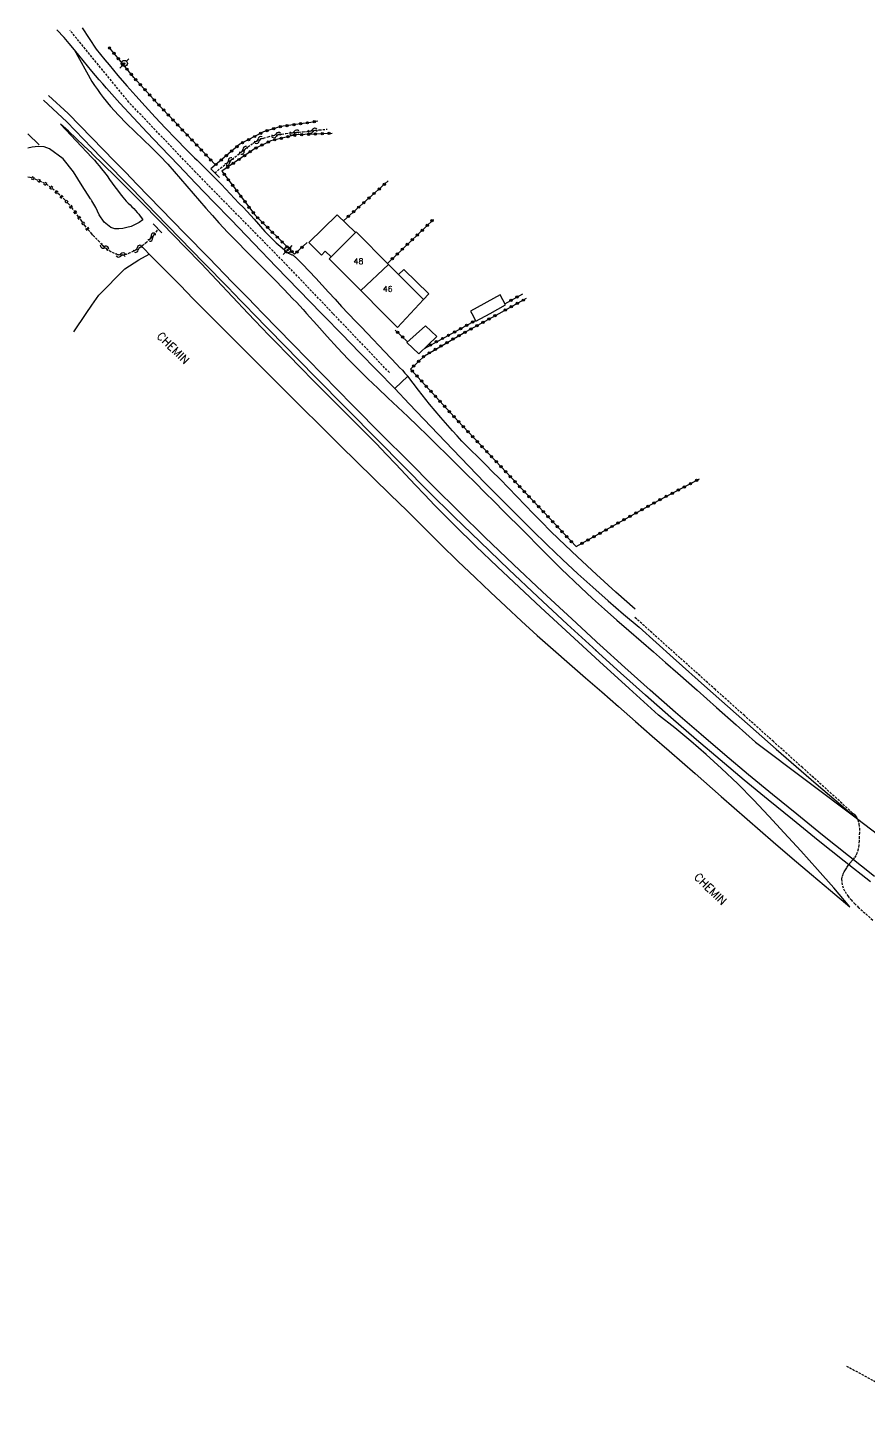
# Model space of a CAD drawing. Header units: millimetres. Extents: x 114000 to 115000, y 153000 to 153988.
# Drawn here: x 114000 to 114183.6, y 153429 to 153733.4 of the extents above; entities that cross this region are included whole.
import ezdxf
from ezdxf.enums import TextEntityAlignment as Align

# ---------------------------------------------------------------- set-up
doc = ezdxf.new("R2010")
doc.units = ezdxf.units.MM
doc.linetypes.add('DASHED', pattern=[0.75, 0.5, -0.25])
doc.layers.get('0').update_dxf_attribs({"linetype": 'CONTINUOUS'})
for name, color, linetype in [('W0001', 6, 'DASHED'), ('W0008', 7, 'CONTINUOUS'), ('W0070', 7, 'DASHED'), ('W0071', 7, 'CONTINUOUS'), ('W0101', 7, 'CONTINUOUS'), ('W0104', 1, 'CONTINUOUS'), ('W0112', 1, 'DASHED'), ('W0120', 7, 'CONTINUOUS'), ('W0211', 2, 'CONTINUOUS'), ('W0214', 2, 'CONTINUOUS'), ('W0220', 5, 'DASHED'), ('W0322', 7, 'CONTINUOUS'), ('W0323', 7, 'CONTINUOUS'), ('W0330', 7, 'CONTINUOUS'), ('W0473', 7, 'CONTINUOUS'), ('W0501', 5, 'DASHED'), ('W0700', 7, 'CONTINUOUS'), ('W0989', 7, 'CONTINUOUS'), ('W0991', 7, 'CONTINUOUS'), ('W1102', 7, 'CONTINUOUS')]:
    doc.layers.add(name, color=color, linetype=linetype)
doc.styles.get("Standard").update_dxf_attribs({"font": 'romans.shx', "width": 0.85})

# ---------------------------------------------------------------- blocks, each defined once
blk = doc.blocks.new('T473')
for p, q in [((-0.166667, 0.166667), (0.166667, -0.166667)), ((-0.166667, -0.166667), (0.166667, 0.166667)), ((0.500001, 0.500001), (1.000002, 1.000002)), ((-1.000002, -1.000002), (-0.500001, -0.500001))]:
    blk.add_line(p, q)
blk.add_ellipse((0, 0), major_axis=(0.471405, 0.471405), ratio=1, start_param=5.4977871438, end_param=11.780972451)
blk = doc.blocks.new('t323o')
at = {"color": 0, "linetype": 'Continuous'}
for radius in [0.25, 0.15]:
    blk.add_circle((0, 0), radius, dxfattribs=at)
blk = doc.blocks.new('t322o')
at = {"color": 0, "linetype": 'Continuous'}
for radius in [0.25, 0.15]:
    blk.add_circle((0, 0), radius, dxfattribs=at)
blk = doc.blocks.new('t220o')
at = {"color": 0, "linetype": 'Continuous'}
for p, q in [((-0.25, 0.25), (0.25, 0.25)), ((-0.25, -0.25), (0.25, -0.25))]:
    blk.add_line(p, q, dxfattribs=at)
blk = doc.blocks.new('t500o')
at = {"color": 0, "linetype": 'Continuous'}
for centre, start, end in [((-0.5, 0.625), 216.8699, 323.1301), ((0.5, -0.125), 36.8699, 143.1301), ((0.5, -0.625), 36.8699, 143.1301), ((-0.5, 0.125), 216.8699, 323.1301)]:
    blk.add_arc(centre, 0.625, start, end, dxfattribs=at)

msp = doc.modelspace()

# ---------------------------------------------------------------- linework, layer by layer
at = {"layer": 'W0001'}
for points in [[(114066.63, 153671), (114056.72, 153681.4), (114036.62, 153701.88), (114022.06, 153717.16), (114009.17, 153732.95)], [(114078.97, 153658.04), (114066.63, 153671)]]:
    msp.add_lwpolyline(points, dxfattribs=at)
at = {"layer": 'W0008'}
for points in [[(114014, 153723.97), (114013.04, 153725.13), (114012.09, 153726.3), (114011.13, 153727.47), (114010.16, 153728.63), (114009.04, 153729.98), (114007.92, 153731.33), (114006.36, 153733), (114006.36, 153733), (114006.36, 153733)], [(114011.84, 153733.42), (114014.91, 153728.73), (114015.84, 153727.58), (114016.79, 153726.44), (114017.74, 153725.31), (114019.67, 153723.03), (114021.62, 153720.77), (114023.6, 153718.54), (114025.6, 153716.33), (114027.83, 153713.91), (114030.09, 153711.51), (114032.36, 153709.14), (114034.66, 153706.78), (114035.24, 153706.2), (114035.82, 153705.62), (114036.41, 153705.04), (114037, 153704.47), (114037.59, 153703.9), (114038.18, 153703.32), (114038.77, 153702.75), (114039.35, 153702.16), (114040.33, 153701.17), (114041.3, 153700.16), (114042.27, 153699.16), (114043.23, 153698.15), (114044.19, 153697.14), (114045.15, 153696.13), (114046.12, 153695.12), (114047.09, 153694.12), (114049.45, 153691.57), (114051.78, 153688.93), (114054.23, 153686.4), (114056.95, 153684.16), (114057.08, 153684.08), (114057.22, 153684.01), (114057.36, 153683.94), (114057.51, 153683.89), (114057.65, 153683.83), (114057.79, 153683.78), (114057.93, 153683.71), (114058.06, 153683.63), (114058.19, 153683.54), (114058.31, 153683.43), (114058.42, 153683.32), (114058.53, 153683.21), (114060.01, 153681.73), (114061.46, 153680.23), (114062.89, 153678.7), (114064.3, 153677.16), (114065.7, 153675.61), (114067.11, 153674.07), (114068.52, 153672.53), (114069.95, 153671)], [(114064.15, 153671), (114059.21, 153676.1), (114054.28, 153681.2), (114049.35, 153686.31), (114044.43, 153691.42), (114040.58, 153695.4), (114036.73, 153699.38), (114032.89, 153703.37), (114029.07, 153707.38), (114026.06, 153710.56), (114023.05, 153713.75), (114020.07, 153716.97), (114017.15, 153720.24), (114016.35, 153721.16), (114015.56, 153722.09), (114014.78, 153723.02), (114014, 153723.97)], [(114080.19, 153654.59), (114076.32, 153658.53), (114072.46, 153662.48), (114068.6, 153666.43), (114064.75, 153670.39), (114064.6, 153670.54), (114064.45, 153670.69), (114064.3, 153670.85), (114064.15, 153671)], [(114069.95, 153671), (114070, 153670.94), (114070.06, 153670.88), (114070.11, 153670.82), (114070.17, 153670.77), (114071.47, 153669.39), (114072.78, 153668.03), (114074.09, 153666.66), (114075.4, 153665.3), (114076.71, 153663.94), (114078.02, 153662.57), (114079.33, 153661.2), (114080.62, 153659.83), (114081.22, 153659.19), (114081.81, 153658.55), (114082.39, 153657.91), (114082.98, 153657.27)], [(114082.98, 153657.27), (114080.19, 153654.59)]]:
    msp.add_lwpolyline(points, dxfattribs=at)
at = {"layer": 'W0070'}
for points in [[(114180.11, 153561.81), (114178.98, 153562.86), (114177.84, 153563.9), (114176.71, 153564.94), (114175.57, 153565.97), (114169.24, 153571.69), (114162.9, 153577.38), (114156.54, 153583.06), (114150.19, 153588.75), (114145.77, 153592.72), (114141.34, 153596.69), (114136.91, 153600.67), (114132.49, 153604.64)], [(114180.11, 153561.81), (114180.49, 153561.49), (114180.82, 153561.12), (114181.09, 153560.71), (114181.31, 153560.26), (114181.56, 153559.35), (114181.65, 153558.42), (114181.65, 153557.49), (114181.62, 153556.57), (114181.59, 153555.66), (114181.52, 153554.74), (114181.36, 153553.83), (114181.09, 153552.94), (114180.85, 153552.44), (114180.55, 153551.96), (114180.21, 153551.52), (114179.85, 153551.09), (114179.5, 153550.68), (114179.14, 153550.26), (114178.82, 153549.81), (114178.53, 153549.33), (114178.28, 153548.86), (114178.04, 153548.36), (114177.85, 153547.83), (114177.76, 153547.28), (114177.8, 153546.56), (114177.97, 153545.87), (114178.22, 153545.21), (114178.53, 153544.58), (114179.13, 153543.63), (114179.84, 153542.77), (114180.61, 153541.97), (114181.4, 153541.2), (114184.56, 153538.37)]]:
    msp.add_lwpolyline(points, dxfattribs=at)
at = {"layer": 'W0071'}
for points in [[(114132.65, 153606.3), (114128.42, 153610.06), (114124.24, 153613.88), (114120.1, 153617.74), (114116.01, 153621.65), (114114.14, 153623.49), (114112.28, 153625.34), (114110.45, 153627.21), (114108.62, 153629.08), (114106.8, 153630.97), (114104.98, 153632.85), (114103.15, 153634.73), (114101.32, 153636.6), (114100.25, 153637.69), (114099.16, 153638.76), (114098.08, 153639.84), (114096.99, 153640.91), (114095.91, 153641.99), (114094.84, 153643.09), (114093.79, 153644.2), (114092.75, 153645.32), (114090.21, 153648.23), (114087.73, 153651.18), (114085.32, 153654.2), (114082.98, 153657.27)], [(114080.19, 153654.59), (114083.33, 153651.24), (114086.49, 153647.89), (114089.65, 153644.56), (114092.83, 153641.24), (114096.33, 153637.6), (114099.85, 153633.97), (114103.38, 153630.36), (114106.95, 153626.79), (114110.2, 153623.57), (114113.48, 153620.37), (114116.78, 153617.21), (114120.13, 153614.09), (114123.43, 153611.11), (114126.75, 153608.17), (114130.12, 153605.27), (114133.52, 153602.41)]]:
    msp.add_lwpolyline(points, dxfattribs=at)
at = {"layer": 'W0101'}
for points in [[(114072.75, 153675.97), (114065.83, 153682.95), (114071.73, 153688.84), (114078.8, 153681.68)], [(114078.8, 153681.68), (114086.4, 153674.01), (114083.58, 153671)], [(114077.68, 153671), (114072.75, 153675.97)], [(114080.72, 153667.94), (114077.68, 153671)], [(114083.58, 153671), (114080.72, 153667.94)]]:
    msp.add_lwpolyline(points, dxfattribs=at)
at = {"layer": 'W0104'}
for points in [[(114066.25, 153683.36), (114064.98, 153684.57), (114064.15, 153683.71), (114061.35, 153686.46), (114067.54, 153692.57), (114071.55, 153688.66)], [(114080.98, 153679.48), (114082.13, 153680.62), (114087.6, 153675.27), (114086.4, 153674.01)], [(114100.97, 153671), (114104.35, 153672.88), (114103.15, 153675.05), (114096.69, 153671.51), (114096.96, 153671)], [(114096.96, 153671), (114097.85, 153669.27)], [(114097.85, 153669.27), (114100.97, 153671)]]:
    msp.add_lwpolyline(points, dxfattribs=at)
msp.add_lwpolyline([(114082.76, 153664.6), (114086.85, 153668.3), (114089.33, 153665.94), (114085.38, 153662.14)], close=True, dxfattribs=at)
at = {"layer": 'W0112'}
msp.add_lwpolyline([(114178.81, 153440.87), (114200.8, 153429.03)], dxfattribs=at)
at = {"layer": 'W0120'}
for points in [[(114041.87, 153700.69), (114039.96, 153702.58)], [(114027.38, 153690.57), (114029.26, 153688.59)]]:
    msp.add_lwpolyline(points, dxfattribs=at)
at = {"layer": 'W0211'}
for points in [[(114010.1, 153728.71), (114014, 153721.67)], [(114014, 153721.67), (114014.59, 153720.79), (114015.2, 153719.91), (114015.83, 153719.05), (114016.47, 153718.2), (114018.08, 153716.22), (114019.78, 153714.33), (114021.55, 153712.51), (114023.36, 153710.74), (114025.19, 153708.98), (114027.01, 153707.23), (114028.81, 153705.44), (114030.55, 153703.6), (114031.97, 153702.03), (114033.38, 153700.43), (114034.76, 153698.82), (114036.14, 153697.21), (114037.52, 153695.59), (114038.9, 153693.98), (114040.31, 153692.39), (114041.74, 153690.82), (114043.72, 153688.7), (114045.73, 153686.61), (114047.76, 153684.55), (114049.81, 153682.49), (114051.85, 153680.44), (114053.89, 153678.38), (114055.92, 153676.31), (114057.92, 153674.21), (114058.67, 153673.42), (114059.41, 153672.62), (114060.14, 153671.81), (114060.88, 153671)], [(114014, 153705.95), (114013.99, 153705.97), (114013.97, 153705.98), (114013.96, 153705.99), (114013.95, 153706), (114012.26, 153707.62), (114010.56, 153709.23), (114008.85, 153710.81), (114007.12, 153712.39)], [(114014, 153695.63), (114013.93, 153695.74), (114013.85, 153695.84), (114013.77, 153695.95), (114013.7, 153696.06), (114011.84, 153698.87), (114010, 153701.93), (114007.72, 153704.82), (114004.76, 153706.96), (114003.53, 153707.38), (114002.24, 153707.49), (114000.97, 153707.37), (114000, 153707.14)], [(114048.12, 153671), (114044.7, 153674.63), (114041.28, 153678.26), (114037.85, 153681.88), (114034.39, 153685.48), (114029.34, 153690.64), (114024.27, 153695.79), (114019.16, 153700.9), (114014, 153705.95)], [(114025.08, 153691.46), (114024.3, 153690.88), (114023.45, 153690.4), (114022.56, 153690.02), (114021.62, 153689.75), (114020.78, 153689.57), (114019.9, 153689.45), (114018.98, 153689.49), (114018.1, 153689.79), (114016.66, 153690.95), (114015.61, 153692.52), (114014.82, 153694.16), (114014, 153695.63)], [(114137.79, 153583.14), (114131.33, 153588.99), (114124.9, 153594.86), (114118.48, 153600.77), (114112.1, 153606.7), (114107.33, 153611.15), (114102.57, 153615.61), (114097.85, 153620.12), (114093.19, 153624.68), (114091.02, 153626.87), (114088.87, 153629.08), (114086.74, 153631.3), (114084.62, 153633.54), (114082.51, 153635.78), (114080.39, 153638.02), (114078.27, 153640.25), (114076.13, 153642.46), (114073.39, 153645.26), (114070.64, 153648.04), (114067.89, 153650.81), (114065.13, 153653.57), (114062.36, 153656.34), (114059.61, 153659.12), (114056.87, 153661.9), (114054.14, 153664.7), (114052.62, 153666.27), (114051.12, 153667.84), (114049.61, 153669.42), (114048.12, 153671)], [(114060.88, 153671), (114063.13, 153668.48), (114065.38, 153665.95), (114067.65, 153663.44), (114069.98, 153660.98), (114072.1, 153658.84), (114074.25, 153656.72), (114076.42, 153654.64), (114078.61, 153652.57), (114080.8, 153650.51), (114082.99, 153648.44), (114085.17, 153646.36), (114087.33, 153644.27), (114089.43, 153642.21), (114091.52, 153640.14), (114093.6, 153638.07), (114095.68, 153636), (114097.76, 153633.92), (114099.83, 153631.84), (114101.91, 153629.77), (114103.99, 153627.7), (114108.17, 153623.51), (114112.33, 153619.31), (114116.51, 153615.14), (114120.78, 153611.06), (114123.38, 153608.66), (114126, 153606.3), (114128.65, 153603.96), (114131.31, 153601.64), (114133.98, 153599.33), (114136.65, 153597.02), (114139.31, 153594.7), (114141.96, 153592.37), (114146.22, 153588.6), (114150.47, 153584.82), (114154.73, 153581.04), (114158.98, 153577.26)], [(114179.55, 153541.27), (114176.05, 153545.39), (114172.5, 153549.45), (114168.9, 153553.48), (114165.26, 153557.46), (114161.91, 153561.05), (114158.53, 153564.62), (114155.08, 153568.12), (114151.54, 153571.53), (114148.21, 153574.56), (114144.81, 153577.5), (114141.34, 153580.36), (114137.79, 153583.14)], [(114158.98, 153577.26), (114181.26, 153560.48)]]:
    msp.add_lwpolyline(points, dxfattribs=at)
at = {"layer": 'W0214'}
for points in [[(114007.12, 153712.39), (114014, 153705.08)], [(114014, 153705.08), (114014.54, 153704.46), (114015.07, 153703.84), (114015.6, 153703.22), (114016.12, 153702.59), (114016.73, 153701.83), (114017.31, 153701.06), (114017.87, 153700.27), (114018.42, 153699.48), (114018.98, 153698.69), (114019.55, 153697.91), (114020.13, 153697.13), (114020.74, 153696.38), (114021.12, 153695.95), (114021.51, 153695.53), (114021.92, 153695.12), (114022.33, 153694.71), (114022.74, 153694.31), (114023.14, 153693.9), (114023.53, 153693.48), (114023.91, 153693.04), (114024.23, 153692.66), (114024.53, 153692.26), (114024.81, 153691.86), (114025.09, 153691.45)], [(114024.6, 153685.91), (114027.47, 153682.98), (114030.35, 153680.05), (114033.24, 153677.13), (114036.12, 153674.21), (114036.92, 153673.41), (114037.72, 153672.61), (114038.51, 153671.8), (114039.31, 153671)], [(114039.31, 153671), (114042.28, 153668.01), (114045.26, 153665.02), (114048.24, 153662.04), (114051.22, 153659.06), (114055.46, 153654.82), (114059.71, 153650.59), (114063.97, 153646.37), (114068.23, 153642.15), (114071.87, 153638.56), (114075.52, 153634.97), (114079.18, 153631.39), (114082.83, 153627.81), (114086.54, 153624.16), (114090.24, 153620.5), (114093.96, 153616.85), (114097.71, 153613.24), (114101.07, 153610.05), (114104.45, 153606.88), (114107.85, 153603.73), (114111.27, 153600.61), (114114.77, 153597.49), (114118.31, 153594.4), (114121.85, 153591.32), (114125.39, 153588.24), (114129.06, 153585.03), (114132.74, 153581.81), (114136.41, 153578.6), (114140.09, 153575.39)], [(114133.52, 153602.41), (114140.97, 153595.69), (114148.45, 153588.99), (114155.96, 153582.34), (114163.49, 153575.71), (114167.85, 153571.92), (114172.22, 153568.15), (114176.6, 153564.4), (114181.01, 153560.66)], [(114140.09, 153575.39), (114145.75, 153570.38), (114151.43, 153565.39), (114157.13, 153560.42), (114162.85, 153555.47), (114167, 153551.9), (114171.17, 153548.34), (114175.35, 153544.8), (114179.55, 153541.27)]]:
    msp.add_lwpolyline(points, dxfattribs=at)
at = {"layer": 'W0220'}
msp.add_lwpolyline([(114014, 153688.36), (114013.21, 153689.26), (114012.48, 153690.2), (114011.77, 153691.16), (114011.08, 153692.13), (114010.38, 153693.1), (114009.65, 153694.05), (114008.88, 153694.96), (114008.05, 153695.83), (114006.88, 153696.95), (114005.67, 153698.02), (114004.35, 153699), (114002.91, 153699.78), (114001.71, 153700.3), (114000.43, 153700.74), (114000, 153700.8)], dxfattribs=at)
at = {"layer": 'W0322'}
msp.add_lwpolyline([(114063.37, 153713.04), (114062.3, 153712.83), (114055.3, 153711.85), (114051.51, 153710.69), (114046.31, 153707.99), (114039.96, 153702.58)], dxfattribs=at)
at = {"layer": 'W0323'}
for points in [[(114040.96, 153703.44), (114028.19, 153717.04), (114023.16, 153722.56), (114019.62, 153726.85), (114017.8, 153729.05)], [(114066.5, 153710.36), (114058.56, 153710), (114053.05, 153708.74), (114049.53, 153706.99), (114042.39, 153702.1)], [(114042.39, 153702.1), (114049.59, 153692.53), (114058.24, 153683.95), (114060.99, 153686.46)], [(114068.92, 153691.23), (114078.71, 153699.94)], [(114078.56, 153681.93), (114088.59, 153691.51)], [(114102.98, 153671), (114108.96, 153674.29)], [(114104.22, 153673.11), (114108.1, 153675.3)], [(114119.79, 153620), (114093.93, 153647.51), (114083.61, 153658.82), (114086.62, 153661.74), (114095.1, 153666.67), (114102.98, 153671)], [(114080.26, 153667.35), (114082.94, 153664.77)], [(114086.63, 153663.35), (114097.77, 153669.44)], [(114136.8, 153629.57), (114146.75, 153634.83)], [(114119.79, 153620), (114136.8, 153629.57)]]:
    msp.add_lwpolyline(points, dxfattribs=at)
at = {"layer": 'W0330'}
for points in [[(114002.44, 153707.82), (114000, 153710.28)], [(114014, 153672.79), (114015.49, 153674.95), (114021.16, 153680.77), (114024.22, 153682.68), (114026.51, 153683.97)], [(114010.03, 153667), (114012.77, 153671)], [(114012.77, 153671), (114014, 153672.79)], [(114181.01, 153560.67), (114192.34, 153552.04), (114196.48, 153548.64)]]:
    msp.add_lwpolyline(points, dxfattribs=at)
at = {"layer": 'W0501'}
for points in [[(114040.85, 153701.7), (114042.08, 153702.72), (114043.34, 153703.72), (114044.6, 153704.71), (114045.88, 153705.68), (114046.98, 153706.54), (114048.08, 153707.42), (114049.23, 153708.24), (114050.47, 153708.93), (114051.45, 153709.33), (114052.47, 153709.62), (114053.5, 153709.84), (114054.52, 153710.05), (114055.45, 153710.21), (114056.38, 153710.34), (114057.32, 153710.45), (114058.26, 153710.53), (114059.19, 153710.62), (114060.13, 153710.7), (114061.06, 153710.79), (114062, 153710.9), (114063.67, 153711.09), (114065.34, 153711.28), (114065.42, 153711.29)], [(114028.28, 153689.18), (114027.22, 153687.79), (114025.98, 153686.54), (114024.6, 153685.46), (114023.09, 153684.57), (114022.3, 153684.2), (114021.46, 153683.9), (114020.56, 153683.75), (114019.64, 153683.82), (114018.09, 153684.45), (114016.77, 153685.47), (114015.65, 153686.64), (114014.58, 153687.76), (114014.44, 153687.9), (114014.29, 153688.05), (114014.14, 153688.2), (114014, 153688.36)]]:
    msp.add_lwpolyline(points, dxfattribs=at)
at = {"layer": 'W0700'}
for points in [[(114014, 153707.21), (114008.5, 153712.86), (114003.42, 153717.62), (114003.42, 153717.62)], [(114014, 153709.36), (114008.77, 153714.73), (114004.51, 153718.64), (114004.51, 153718.64)], [(114051.32, 153671), (114049.67, 153672.69), (114048.03, 153674.38), (114046.38, 153676.07), (114044.73, 153677.75), (114039.5, 153683.12), (114034.27, 153688.49), (114029.04, 153693.87), (114023.83, 153699.26), (114021.37, 153701.79), (114018.92, 153704.31), (114016.46, 153706.84), (114014, 153709.36)], [(114049.22, 153671), (114047.83, 153672.43), (114046.44, 153673.85), (114045.05, 153675.28), (114043.66, 153676.71), (114038.42, 153682.08), (114033.19, 153687.45), (114027.97, 153692.83), (114022.75, 153698.21), (114020.56, 153700.47), (114018.38, 153702.72), (114016.19, 153704.96), (114014, 153707.21)], [(114124.2, 153597.2), (114117.79, 153603.09), (114111.42, 153609.03), (114105.09, 153615.01), (114098.8, 153621.03), (114093.16, 153626.54), (114087.56, 153632.09), (114081.99, 153637.67), (114076.43, 153643.26), (114069.6, 153650.17), (114062.79, 153657.1), (114056.01, 153664.05), (114049.22, 153671)], [(114125.21, 153598.31), (114118.81, 153604.19), (114112.45, 153610.12), (114106.12, 153616.09), (114099.85, 153622.11), (114094.21, 153627.61), (114088.61, 153633.16), (114083.05, 153638.73), (114077.49, 153644.32), (114070.92, 153650.96), (114064.38, 153657.63), (114057.84, 153664.31), (114051.32, 153671)], [(114184.07, 153546.73), (114178.36, 153551.22), (114172.67, 153555.75), (114167.02, 153560.32), (114161.74, 153564.63), (114156.49, 153568.98), (114151.27, 153573.36), (114146.09, 153577.79), (114140.5, 153582.63), (114134.95, 153587.52), (114129.45, 153592.44), (114123.97, 153597.41)], [(114184.99, 153547.92), (114179.28, 153552.4), (114173.61, 153556.92), (114167.96, 153561.48), (114162.69, 153565.79), (114157.45, 153570.13), (114152.24, 153574.5), (114147.06, 153578.92), (114141.49, 153583.76), (114135.95, 153588.64), (114130.45, 153593.56), (114124.99, 153598.52)]]:
    msp.add_lwpolyline(points, dxfattribs=at)
at = {"layer": 'W1102'}
msp.add_lwpolyline([(114072.75, 153675.97), (114078.8, 153681.68)], dxfattribs=at)

# ---------------------------------------------------------------- block references
at = {"layer": 'W0220'}
for p, rotation in [((114001.13, 153700.5), 161.142521364577), ((114002.52, 153699.95), 156.711666265012), ((114003.86, 153699.26), 151.3619178021294), ((114005.11, 153698.44), 143.5738213908439), ((114006.27, 153697.49), 138.515355321747), ((114007.37, 153696.48), 136.2545322585009), ((114008.44, 153695.42), 133.6916898570702), ((114009.43, 153694.3), 130.0610329565737), ((114010.36, 153693.12), 127.4615272478887), ((114011.24, 153691.9), 125.5163382785872), ((114012.12, 153690.69), 126.3201154103045), ((114013.03, 153689.5), 128.1702157803508)]:
    msp.add_blockref('t220o', p, dxfattribs=dict(at, rotation=rotation))
at = {"layer": 'W0322'}
for p, rotation in [((114061.08, 153712.66), 187.9522548064164), ((114062.56, 153712.88), 191.3907403000358), ((114049.56, 153709.67), 207.4133620460014), ((114050.89, 153710.36), 207.4133620460014), ((114052.27, 153710.92), 197.0188344061318), ((114053.71, 153711.36), 197.0188344061318), ((114055.14, 153711.8), 197.0188344061318), ((114056.62, 153712.03), 187.9522548064164), ((114058.11, 153712.24), 187.9522548064164), ((114059.59, 153712.45), 187.9522548064164), ((114044.52, 153706.47), 220.4061356312925), ((114045.67, 153707.44), 220.4061356312925), ((114046.89, 153708.29), 207.4133620460014), ((114048.22, 153708.98), 207.4133620460014), ((114041.1, 153703.55), 220.4061356312925), ((114042.24, 153704.53), 220.4061356312925), ((114043.38, 153705.5), 220.4061356312925)]:
    msp.add_blockref('t322o', p, dxfattribs=dict(at, rotation=rotation))
at = {"layer": 'W0323'}
for p, rotation in [((114017.83, 153729.02), 129.6000265770063), ((114018.79, 153727.86), 129.6000265770063), ((114019.74, 153726.71), 129.5196545473055), ((114020.7, 153725.55), 129.5196545473055), ((114021.65, 153724.39), 129.5196545473055), ((114022.61, 153723.24), 129.5196545473055), ((114023.58, 153722.1), 132.3212266398743), ((114024.59, 153720.99), 132.3212266398743), ((114025.6, 153719.88), 132.3212266398743), ((114026.61, 153718.77), 132.3212266398743), ((114027.62, 153717.66), 132.3212266398743), ((114028.64, 153716.56), 133.1956460864401), ((114029.67, 153715.47), 133.1956460864401), ((114030.69, 153714.37), 133.1956460864401), ((114031.72, 153713.28), 133.1956460864401), ((114032.75, 153712.19), 133.1956460864401), ((114033.77, 153711.09), 133.1956460864401), ((114034.8, 153710), 133.1956460864401), ((114056.86, 153709.61), 192.8882688492856), ((114058.32, 153709.95), 192.8882688492856), ((114059.82, 153710.06), 182.6108111448936), ((114061.32, 153710.13), 182.6108111448936), ((114062.81, 153710.19), 182.6108111448936), ((114064.31, 153710.26), 182.6108111448936), ((114065.81, 153710.33), 182.6108111448936), ((114035.83, 153708.91), 133.1956460864401), ((114036.85, 153707.81), 133.1956460864401), ((114037.88, 153706.72), 133.1956460864401), ((114049.83, 153707.14), 206.3889376551461), ((114051.18, 153707.81), 206.3889376551461), ((114052.52, 153708.48), 206.3889376551461), ((114053.94, 153708.94), 192.8882688492856), ((114055.4, 153709.28), 192.8882688492856), ((114038.91, 153705.63), 133.1956460864401), ((114039.93, 153704.53), 133.1956460864401), ((114044.86, 153703.79), 214.4366516661262), ((114046.1, 153704.64), 214.4366516661262), ((114047.34, 153705.49), 214.4366516661262), ((114048.57, 153706.34), 214.4366516661262), ((114042.92, 153701.39), 306.9751678755715), ((114043.63, 153702.94), 214.4366516661262), ((114043.82, 153700.19), 306.9751678755715), ((114044.72, 153698.99), 306.9751678755715), ((114045.62, 153697.8), 306.9751678755715), ((114076.76, 153698.21), 41.64743024137177), ((114077.88, 153699.2), 41.64743024137177), ((114046.53, 153696.6), 306.9751678755715), ((114047.43, 153695.4), 306.9751678755715), ((114073.4, 153695.22), 41.64743024137177), ((114074.52, 153696.21), 41.64743024137177), ((114075.64, 153697.21), 41.64743024137177), ((114048.33, 153694.2), 306.9751678755715), ((114049.23, 153693), 306.9751678755715), ((114050.23, 153691.89), 315.2228619951445), ((114070.04, 153692.23), 41.64743024137177), ((114071.16, 153693.22), 41.64743024137177), ((114072.28, 153694.22), 41.64743024137177), ((114088.32, 153691.26), 43.70697655180594), ((114051.3, 153690.83), 315.2228619951445), ((114052.36, 153689.78), 315.2228619951445), ((114053.43, 153688.72), 315.2228619951445), ((114085.07, 153688.15), 43.70697655180594), ((114086.15, 153689.18), 43.70697655180594), ((114087.24, 153690.22), 43.70697655180594), ((114054.49, 153687.66), 315.2228619951445), ((114055.56, 153686.61), 315.2228619951445), ((114056.62, 153685.55), 315.2228619951445), ((114059.88, 153685.45), 42.27058679465265), ((114082.9, 153686.07), 43.70697655180594), ((114083.98, 153687.11), 43.70697655180594), ((114057.69, 153684.49), 315.2228619951445), ((114058.77, 153684.44), 42.27058679465265), ((114079.65, 153682.96), 43.70697655180594), ((114080.73, 153684), 43.70697655180594), ((114081.82, 153685.04), 43.70697655180594), ((114105.53, 153673.84), 29.50282650162843), ((114106.83, 153674.58), 29.50282650162843), ((114106.92, 153673.17), 28.82475871381614), ((114108.23, 153673.89), 28.82475871381614), ((114102.05, 153670.49), 28.82475871382241), ((114104.29, 153671.72), 28.82475871381614), ((114105.6, 153672.45), 28.82475871381614), ((114080.78, 153666.85), 316.0127262065823), ((114093.21, 153666.95), 28.67098069041207), ((114094.53, 153667.67), 28.67098069041207), ((114095.48, 153666.87), 28.82475871382241), ((114095.84, 153668.38), 28.67098069041207), ((114096.79, 153667.6), 28.82475871382241), ((114097.16, 153669.1), 28.67098069041207), ((114098.11, 153668.32), 28.82475871382241), ((114099.42, 153669.04), 28.82475871382241), ((114100.73, 153669.77), 28.82475871382241), ((114081.86, 153665.81), 316.0127262065823), ((114087.95, 153664.07), 28.67098069041207), ((114089.26, 153664.79), 28.67098069041207), ((114090.28, 153663.87), 30.11807941439564), ((114090.58, 153665.51), 28.67098069041207), ((114091.58, 153664.62), 30.11807941439564), ((114091.89, 153666.23), 28.67098069041207), ((114092.88, 153665.38), 30.11807941439564), ((114094.18, 153666.13), 30.11807941439564), ((114086.43, 153661.56), 44.1596062481584), ((114087.69, 153662.37), 30.11807941439564), ((114088.99, 153663.12), 30.11807941439564), ((114083.99, 153658.4), 132.3718485460566), ((114084.28, 153659.47), 44.1596062481584), ((114085.35, 153660.52), 44.1596062481584), ((114085, 153657.3), 132.3718485460566), ((114086.01, 153656.19), 132.3718485460566), ((114087.02, 153655.08), 132.3718485460566), ((114088.04, 153653.97), 132.3718485460566), ((114089.05, 153652.86), 132.3718485460566), ((114090.06, 153651.75), 132.3718485460566), ((114091.07, 153650.65), 132.3718485460566), ((114092.08, 153649.54), 132.3718485460566), ((114093.09, 153648.43), 132.3718485460566), ((114094.1, 153647.32), 133.2226919478772), ((114095.13, 153646.23), 133.2226919478772), ((114096.16, 153645.14), 133.2226919478772), ((114097.19, 153644.05), 133.2226919478772), ((114098.21, 153642.95), 133.2226919478772), ((114099.24, 153641.86), 133.2226919478772), ((114100.27, 153640.77), 133.2226919478772), ((114101.29, 153639.67), 133.2226919478772), ((114102.32, 153638.58), 133.2226919478772), ((114103.35, 153637.49), 133.2226919478772), ((114104.38, 153636.39), 133.2226919478772), ((114105.4, 153635.3), 133.2226919478772), ((114106.43, 153634.21), 133.2226919478772), ((114144.76, 153633.77), 27.87304362841149), ((114146.08, 153634.47), 27.87304362841149), ((114107.46, 153633.11), 133.2226919478772), ((114108.49, 153632.02), 133.2226919478772), ((114109.51, 153630.93), 133.2226919478772), ((114139.45, 153630.97), 27.87304362841149), ((114140.78, 153631.67), 27.87304362841149), ((114142.11, 153632.37), 27.87304362841149), ((114143.43, 153633.07), 27.87304362841149), ((114110.54, 153629.84), 133.2226919478772), ((114111.57, 153628.74), 133.2226919478772), ((114112.59, 153627.65), 133.2226919478772), ((114132.86, 153627.35), 29.34592349920172), ((114134.17, 153628.08), 29.34592349920172), ((114135.48, 153628.82), 29.34592349920172), ((114136.78, 153629.55), 29.34592349920172), ((114138.13, 153630.27), 27.87304362841149), ((114113.62, 153626.56), 133.2226919478772), ((114114.65, 153625.46), 133.2226919478772), ((114115.68, 153624.37), 133.2226919478772), ((114127.63, 153624.41), 29.34592349920172), ((114128.94, 153625.14), 29.34592349920172), ((114130.25, 153625.88), 29.34592349920172), ((114131.55, 153626.61), 29.34592349920172), ((114116.7, 153623.28), 133.2226919478772), ((114117.73, 153622.18), 133.2226919478772), ((114122.4, 153621.47), 29.34592349920172), ((114123.71, 153622.2), 29.34592349920172), ((114125.02, 153622.94), 29.34592349920172), ((114126.32, 153623.67), 29.34592349920172), ((114118.76, 153621.09), 133.2226919478772), ((114121.09, 153620.73), 29.34592349920172)]:
    msp.add_blockref('t323o', p, dxfattribs=dict(at, rotation=rotation))
at = {"layer": 'W0473'}
for p in [(114021.08, 153725.63), (114056.77, 153684.85)]:
    msp.add_blockref('T473', p, dxfattribs=at)
at = {"layer": 'W0501'}
for p, rotation in [((114050.42, 153708.91), 29.23429322636844), ((114054.26, 153709.99), 11.0891622047067), ((114058.22, 153710.53), 5.482942922947238), ((114062.2, 153710.92), 6.59359749403083), ((114047.13, 153706.66), 38.51321571545676), ((114043.96, 153704.21), 37.97513077669013), ((114027.08, 153687.65), 225.2000970482113), ((114016.77, 153685.47), 142.2707882433241), ((114024, 153685.11), 210.5557269401936), ((114020.3, 153683.77), 175.2445980171086)]:
    msp.add_blockref('t500o', p, dxfattribs=dict(at, rotation=rotation))

# ---------------------------------------------------------------- texts
at = {"layer": 'W0989'}
for p in [(114028.02, 153665.87), (114145.41, 153547.62)]:
    msp.add_text('CHEMIN', height=1.75, rotation=315.4162, dxfattribs=at).set_placement(p)
at = {"layer": 'W0991'}
for s, p in [('48', (114072.23, 153682.4)), ('46', (114078.62, 153676.34))]:
    msp.add_text(s, height=1.25, dxfattribs=at).set_placement(p, align=Align.MIDDLE_CENTER)

doc.saveas('drawing.dxf')
